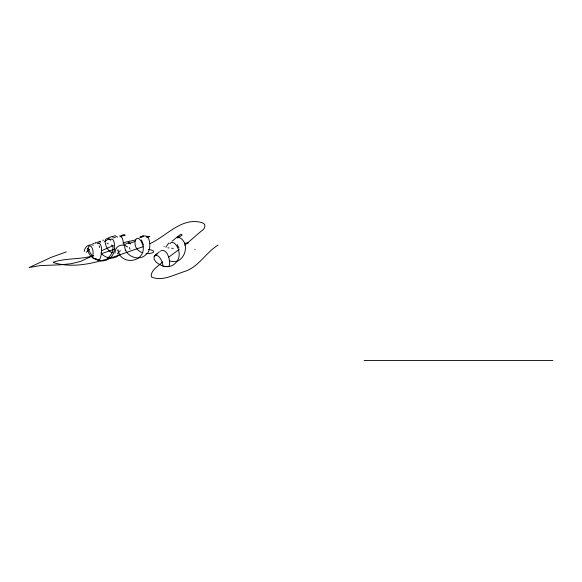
<?xml version="1.0" encoding="UTF-8"?>
<svg xmlns="http://www.w3.org/2000/svg" width="582" height="582" viewBox="0 0 582 582"><rect width="100%" height="100%" fill="white"/><g stroke="black" fill="none" stroke-linecap="round" stroke-linejoin="round"><path stroke-width="0.87" d="M123.326 244.28C123.224 241.392 122.998 237.281 120.038 235.863A12.04 3.179 74.4 0 0 119.856 235.892M128.506 243.545L128.673 242.84M98.947 243.574L99.151 242.89M124.817 244.695C123.108 255.403 139.003 262.526 146.162 254.349C152.324 251.038 150.534 230.69 141.892 237.172M110.231 239.631C114.683 236.052 115.338 248.725 114.087 251.14C112.668 259.288 102.505 263.857 95.746 258.757M160.457 251.126C167.223 247.059 171.392 262.111 168.831 266.549L163.156 266.367C159.133 245.75 144.758 259.55 163.309 266.105M97.31 243.538C103.356 240.752 102.141 258.306 98.882 260.081L92.48 257.819C96.125 241.625 81.48 242.934 92.778 256.349M99.617 241.625L99.864 241.21M112.45 237.107L112.668 236.743M112.792 236.583L114.96 235.659L117.542 237.172M119.899 254.028C115.163 260.321 105.349 258.728 100.861 252.988M154.092 256.407L159.395 251.737M155.911 254.669L156.34 254.29L154.419 255.876L156.965 254.079L154.907 255.52M162.691 261.835C158.631 266.069 150.302 270.164 151.335 276.908C161.52 281.753 173.683 274.944 183.628 271.794C198.608 267.545 205.664 252.537 218.126 245.066M177.074 237.1L172.076 241.21M184.669 245.197C190.532 240.65 195.908 235.521 201.648 230.828C205.024 229.112 206.748 223.895 201.998 222.659C181.737 216.7 166.736 236.037 150.04 243.611M168.838 257.077L179.176 249.409M107.561 258.226C111.591 255.374 113.57 250.151 112.901 245.32M93.004 255.658L80.702 261.369L71.011 263.741L60.281 264.81L39.714 265.632L29.1 267.567L50.743 257.52L66.355 251.868M142.794 236.059L140.669 237.187L143.47 235.71M102.112 250.493L112.872 245.764M139.665 237.303L141.957 236.357M143.128 246.739C115.236 255.643 82.928 271.459 53.449 262.627L53.384 262.155C66.072 257.935 80.462 259.637 93.469 255.738M112.297 236.379L108.281 237.9M129.197 243.589L134.828 241.457M114.901 249.052L101.945 253.497M92.734 243.705L94.357 243.116M146.286 237.18L149.887 236.292L147.719 237.267M113.301 237.936L115.396 237.26M123.377 242.629L135.497 239.951M110.762 257.397L109.532 257.659M177.736 236.889C192.162 241.392 184.618 266.702 169.26 260.707M108.696 257.753L107.43 257.797M364.099 360.556L552.9 360.556M100.024 260.394C93.848 260.059 87.867 254.923 87.511 248.587M173.276 248.419L171.734 248.259M146.053 253.607C152.164 253.89 158.66 251.242 148.352 249.358M167.842 247.808L169.013 247.939M164.139 266.301C172.323 268.615 180.544 260.809 179.016 252.537C179.074 248.609 174.163 239.318 169.937 243.443A12.04 4.387 42.6 0 0 169.944 243.771M112.937 245.764L111.3 245.073M107.03 243.211L108.347 243.778M142.765 252.697C128.484 248.783 137.17 226.711 143.165 246.339C145.391 262.686 120.801 265.879 117.92 250.18M112.77 252.661C106.077 252.523 100.519 233.338 110.74 240.002M143.456 245.058L141.47 239.951M126.076 243.902A46.364 40.485 36.6 0 1 129.91 242.127M130.019 243.378A39.889 4.932 65.1 0 1 130.564 243.945M129.342 247.517A40.158 4.547 77.9 0 1 129.99 249.154M114.974 253.126A9.727 8.17 57.6 0 1 127.611 246.95M117.368 253.81A46.364 29.027 -16.3 0 1 120.401 250.704M118.008 250.224A12.04 6.46 43.9 0 1 117.95 249.743M95.353 243.014A12.04 5.303 62.2 0 1 95.579 242.803M95.681 243.007A46.364 41.482 50.5 0 1 100.286 241.334M100.024 241.814A39.889 5.573 73.1 0 1 100.482 242.25M99.173 245.902A40.158 4.532 85.8 0 1 99.595 247.517M84.23 251.388A9.727 8.017 59.1 0 1 93.44 245.109M86.194 252.312A46.364 31.639 -9.1 0 1 89.584 249.387M87.598 248.645A12.04 6.024 49.3 0 1 87.598 248.194M165.848 247.226A46.364 41.533 4.4 0 1 168.831 243.029M163.957 246.644A39.889 4.86 20.5 0 1 164.189 246.397M195.137 249.54A40.158 0.895 9.1 0 1 194.73 249.474M188.328 243.058A39.787 6.678 -6.3 0 1 184.829 243.174M178.943 247.954A9.727 7.13 60.3 0 1 177.277 244.593M177.27 237.914A9.727 7.13 60.3 0 1 181.831 234.35M177.997 237.849A46.364 41.147 -80.3 0 1 182.173 235.128M177.503 236.976A12.04 4.314 55.6 0 1 177.765 236.947M110.253 240.031A12.04 3.477 61.9 0 1 110.304 239.74M104.76 241.646A46.364 41.264 7.7 0 1 109.161 238.613M102.687 240.177A39.889 6.278 36.9 0 1 103.501 240.279M125.792 250.5A40.158 1.397 26.3 0 1 125.188 250.187M125.392 244.273A39.787 7.42 12.4 0 1 123.981 243.843M120.285 236.91A9.727 6.387 81.2 0 1 124.985 234.772M120.016 236.583A46.364 43.461 -60.8 0 1 125.057 235.346"/></g></svg>
